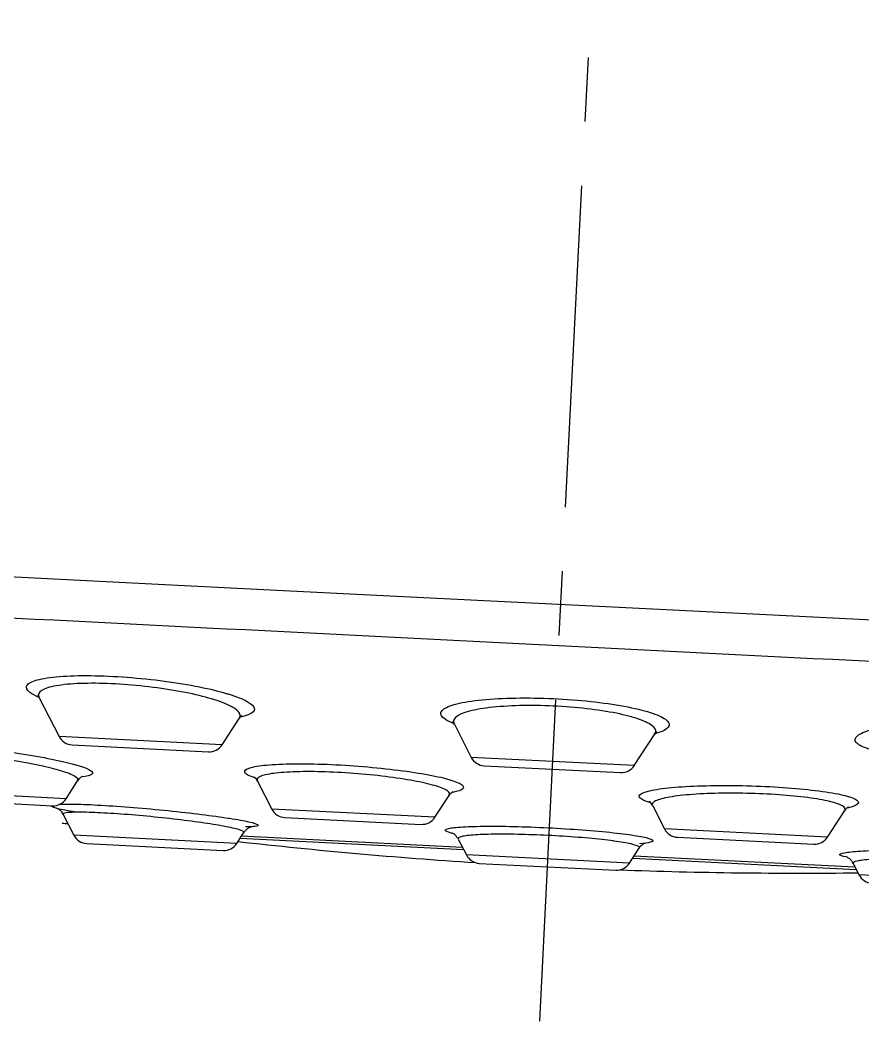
# Model space of a CAD drawing. Extents: x 23502 to 24096, y -2734 to -2314.
# Drawn here: x 23743.77 to 23760.16, y -2379.48 to -2360.03 of the extents above; entities that cross this region are included whole.
import ezdxf

# ---------------------------------------------------------------- set-up
doc = ezdxf.new("R2010")
doc.units = 0
doc.header["$LTSCALE"] = 5
doc.header["$MEASUREMENT"] = 0
doc.linetypes.add('CENTER', pattern=[2, 1.25, -0.25, 0.25, -0.25])
for name, color, linetype in [('1', 1, 'CENTER'), ('41', 7, 'CONTINUOUS'), ('DWG', 7, 'CONTINUOUS')]:
    doc.layers.add(name, color=color, linetype=linetype)

# ---------------------------------------------------------------- blocks, each defined once
blk = doc.blocks.new('A$C265F4C77')
at = {"layer": '1'}
blk.add_line((-104.443, -13.209), (-104.141, 25.741), dxfattribs=at)
at = {"layer": '41', "color": 0, "linetype": 'Continuous'}
for p, q in [((-114.429, -7.352), (-114.014, -8.084)), ((-110.841, -8.109), (-110.531, -7.582)), ((-106.347, -7.518), (-105.991, -8.147)), ((-102.818, -8.171), (-102.451, -7.548)), ((-110.841, -8.109), (-114.014, -8.084)), ((-102.818, -8.171), (-105.991, -8.147)), ((-113.755, -8.236), (-111.102, -8.257)), ((-105.732, -8.299), (-103.079, -8.319)), ((-113.827, -9.286), (-113.618, -8.931)), ((-110.122, -8.785), (-109.82, -9.317)), ((-106.647, -9.341), (-106.389, -8.903)), ((-102.428, -8.938), (-102.18, -9.376)), ((-99.007, -9.401), (-98.693, -8.868)), ((-113.827, -9.286), (-117, -9.261)), ((-106.647, -9.341), (-109.82, -9.317)), ((-116.741, -9.413), (-114.088, -9.434)), ((-109.562, -9.469), (-106.908, -9.489)), ((-99.007, -9.401), (-102.18, -9.376)), ((-101.921, -9.528), (-99.268, -9.549)), ((-113.868, -9.597), (-113.646, -9.987)), ((-110.473, -10.012), (-110.35, -9.802)), ((-110.413, -9.91), (-106.064, -9.943)), ((-110.386, -9.862), (-106.091, -9.896)), ((-106.177, -9.744), (-106.005, -10.046)), ((-102.832, -10.071), (-102.66, -9.778)), ((-98.49, -9.885), (-98.364, -10.106)), ((-110.473, -10.012), (-113.646, -9.987)), ((-102.832, -10.071), (-106.005, -10.046)), ((-102.772, -9.969), (-98.423, -10.003)), ((-102.745, -9.922), (-98.45, -9.955)), ((-95.191, -10.13), (-98.364, -10.106)), ((-113.388, -10.139), (-110.734, -10.16)), ((-105.747, -10.198), (-103.093, -10.219))]:
    blk.add_line(p, q, dxfattribs=at)
for centre, radius, start, end in [((-113.753, -7.936), 0.3, 209.5552, 269.5552), ((-111.099, -7.957), 0.3, 269.5552, 329.5552), ((-105.73, -7.999), 0.3, 209.5552, 269.5552), ((-103.076, -8.019), 0.3, 269.5552, 329.5552), ((-114.085, -9.134), 0.3, 269.5552, 329.5552), ((-109.559, -9.169), 0.3, 209.5552, 269.5552), ((-106.906, -9.189), 0.3, 269.5552, 329.5552), ((-101.919, -9.228), 0.3, 209.5552, 269.5552), ((-99.265, -9.249), 0.3, 269.5552, 329.5552), ((-103.031, 168.694), 178.787, 266.52, 266.55669), ((-113.385, -9.839), 0.3, 209.5552, 269.5552), ((-110.732, -9.86), 0.3, 269.5552, 329.5552), ((-103.665, 87.094), 97.305, 266.00054, 268.7284), ((-105.744, -9.898), 0.3, 209.5552, 269.5552), ((-103.091, -9.919), 0.3, 269.5552, 329.5552), ((-103.665, 87.094), 97.305, 270.38201, 273.10987), ((-98.103, -9.958), 0.3, 209.5552, 269.5552)]:
    blk.add_arc(centre, radius, start, end, dxfattribs=at)
for points, knots in [([(-145.041, -4.786), (-145.041, -4.786), (-145.041, -4.786), (-145.039, -4.786), (-144.369, -4.79), (-141.818, -4.808), (-139.917, -4.823), (-132.64, -4.879), (-125.702, -4.936), (-113.775, -5.03), (-109.683, -5.062), (-101.265, -5.124), (-97.12, -5.153), (-89.064, -5.203), (-85.248, -5.223), (-78.31, -5.251), (-75.221, -5.257), (-72.649, -5.255)], [0, 0, 0, 0, 0.00001, 0.00001, 0.125009, 0.125009, 0.250007, 0.250007, 0.500005, 0.500005, 0.625004, 0.625004, 0.750002, 0.750002, 0.875001, 0.875001, 1, 1, 1, 1]), ([(-114.436, -7.343), (-114.513, -7.314), (-114.574, -7.283), (-114.616, -7.254), (-114.681, -7.208), (-114.703, -7.162), (-114.681, -7.12), (-114.659, -7.077), (-114.592, -7.037), (-114.485, -7.003), (-114.379, -6.969), (-114.231, -6.94), (-114.053, -6.918), (-113.879, -6.897), (-113.671, -6.882), (-113.446, -6.875), (-113.226, -6.869), (-112.983, -6.869), (-112.739, -6.877), (-112.498, -6.885), (-112.248, -6.9), (-112.01, -6.922), (-111.771, -6.943), (-111.539, -6.972), (-111.33, -7.004), (-111.125, -7.036), (-110.939, -7.073), (-110.784, -7.113)], [0, 0, 0, 0, 0.078032, 0.078032, 0.078032, 0.197426, 0.197426, 0.197426, 0.316858, 0.316858, 0.316858, 0.434773, 0.434773, 0.434773, 0.550283, 0.550283, 0.550283, 0.663624, 0.663624, 0.663624, 0.775983, 0.775983, 0.775983, 0.888912, 0.888912, 0.888912, 1, 1, 1, 1]), ([(-106.352, -7.508), (-106.426, -7.483), (-106.486, -7.457), (-106.53, -7.43), (-106.601, -7.387), (-106.631, -7.341), (-106.617, -7.296), (-106.603, -7.251), (-106.545, -7.207), (-106.446, -7.165), (-106.348, -7.124), (-106.206, -7.086), (-106.033, -7.054), (-105.862, -7.022), (-105.656, -6.995), (-105.431, -6.976), (-105.211, -6.957), (-104.967, -6.945), (-104.72, -6.94), (-104.478, -6.935), (-104.226, -6.938), (-103.985, -6.948), (-103.745, -6.958), (-103.511, -6.975), (-103.3, -6.998), (-103.082, -7.022), (-102.884, -7.053), (-102.72, -7.087)], [0, 0, 0, 0, 0.072541, 0.072541, 0.072541, 0.190215, 0.190215, 0.190215, 0.309201, 0.309201, 0.309201, 0.428016, 0.428016, 0.428016, 0.545137, 0.545137, 0.545137, 0.659826, 0.659826, 0.659826, 0.772475, 0.772475, 0.772475, 0.884359, 0.884359, 0.884359, 1, 1, 1, 1]), ([(-110.976, -7.256), (-111.112, -7.217), (-111.278, -7.18), (-111.46, -7.148), (-111.645, -7.116), (-111.853, -7.088), (-112.066, -7.066), (-112.279, -7.045), (-112.503, -7.03), (-112.719, -7.022), (-112.938, -7.014), (-113.155, -7.014), (-113.352, -7.021), (-113.553, -7.028), (-113.739, -7.043), (-113.895, -7.064), (-114.053, -7.086), (-114.184, -7.116), (-114.276, -7.149), (-114.37, -7.184), (-114.427, -7.224), (-114.444, -7.267), (-114.453, -7.289), (-114.451, -7.312), (-114.438, -7.336)], [0, 0, 0, 0, 0.128338, 0.128338, 0.128338, 0.258941, 0.258941, 0.258941, 0.388926, 0.388926, 0.388926, 0.520054, 0.520054, 0.520054, 0.653683, 0.653683, 0.653683, 0.790033, 0.790033, 0.790033, 0.927948, 0.927948, 0.927948, 1, 1, 1, 1]), ([(-110.784, -7.113), (-110.779, -7.114), (-110.774, -7.115), (-110.768, -7.117), (-110.607, -7.158), (-110.477, -7.203), (-110.389, -7.248), (-110.299, -7.293), (-110.249, -7.34), (-110.244, -7.384), (-110.239, -7.428), (-110.278, -7.47), (-110.36, -7.507), (-110.405, -7.528), (-110.462, -7.547), (-110.532, -7.564)], [0, 0, 0, 0, 0.008468, 0.008468, 0.008468, 0.284361, 0.284361, 0.284361, 0.564701, 0.564701, 0.564701, 0.846335, 0.846335, 0.846335, 1, 1, 1, 1]), ([(-102.901, -7.231), (-102.905, -7.23), (-102.909, -7.229), (-102.912, -7.228), (-103.053, -7.195), (-103.224, -7.166), (-103.411, -7.143), (-103.413, -7.143), (-103.415, -7.142), (-103.416, -7.142), (-103.604, -7.119), (-103.814, -7.102), (-104.028, -7.093), (-104.244, -7.083), (-104.47, -7.08), (-104.688, -7.085), (-104.909, -7.09), (-105.127, -7.102), (-105.324, -7.122), (-105.524, -7.141), (-105.708, -7.168), (-105.859, -7.2), (-106.012, -7.233), (-106.136, -7.271), (-106.221, -7.312), (-106.307, -7.354), (-106.356, -7.399), (-106.365, -7.444), (-106.37, -7.464), (-106.366, -7.484), (-106.354, -7.505)], [0, 0, 0, 0, 0.003357, 0.003357, 0.003357, 0.132948, 0.132948, 0.132948, 0.134008, 0.134008, 0.134008, 0.263838, 0.263838, 0.263838, 0.394567, 0.394567, 0.394567, 0.527656, 0.527656, 0.527656, 0.663519, 0.663519, 0.663519, 0.801181, 0.801181, 0.801181, 0.938683, 0.938683, 0.938683, 1, 1, 1, 1]), ([(-102.72, -7.087), (-102.563, -7.121), (-102.434, -7.159), (-102.342, -7.199), (-102.247, -7.241), (-102.191, -7.286), (-102.178, -7.331), (-102.165, -7.376), (-102.196, -7.422), (-102.269, -7.464), (-102.316, -7.492), (-102.381, -7.518), (-102.462, -7.543)], [0, 0, 0, 0, 0.263452, 0.263452, 0.263452, 0.539468, 0.539468, 0.539468, 0.819578, 0.819578, 0.819578, 1, 1, 1, 1]), ([(-98.271, -7.658), (-98.283, -7.655), (-98.294, -7.652), (-98.305, -7.649), (-98.419, -7.616), (-98.496, -7.577), (-98.531, -7.537), (-98.566, -7.496), (-98.559, -7.452), (-98.511, -7.408), (-98.462, -7.363), (-98.369, -7.318), (-98.239, -7.275), (-98.108, -7.233), (-97.937, -7.192), (-97.739, -7.156), (-97.544, -7.121), (-97.316, -7.09), (-97.076, -7.066), (-96.841, -7.042), (-96.586, -7.025), (-96.335, -7.015), (-96.089, -7.005), (-95.838, -7.003), (-95.605, -7.007), (-95.374, -7.012), (-95.154, -7.024), (-94.962, -7.042), (-94.938, -7.045), (-94.914, -7.047), (-94.891, -7.05)], [0, 0, 0, 0, 0.011575, 0.011575, 0.011575, 0.131858, 0.131858, 0.131858, 0.254511, 0.254511, 0.254511, 0.379047, 0.379047, 0.379047, 0.504025, 0.504025, 0.504025, 0.627739, 0.627739, 0.627739, 0.749046, 0.749046, 0.749046, 0.867934, 0.867934, 0.867934, 0.98547, 0.98547, 0.98547, 1, 1, 1, 1]), ([(-114.464, -7.302), (-114.46, -7.298), (-114.44, -7.297), (-114.435, -7.343), (-114.435, -7.343)], [0, 0, 0, 0, 0.98607, 1, 1, 1, 1]), ([(-110.525, -7.571), (-110.517, -7.557), (-110.513, -7.542), (-110.513, -7.527), (-110.515, -7.483), (-110.556, -7.437), (-110.632, -7.391), (-110.711, -7.345), (-110.828, -7.299), (-110.976, -7.256)], [0, 0, 0, 0, 0.14421, 0.14421, 0.14421, 0.56802, 0.56802, 0.56802, 1, 1, 1, 1]), ([(-102.445, -7.537), (-102.432, -7.516), (-102.428, -7.495), (-102.432, -7.474), (-102.441, -7.43), (-102.488, -7.384), (-102.57, -7.343), (-102.649, -7.303), (-102.762, -7.264), (-102.901, -7.231)], [0, 0, 0, 0, 0.192869, 0.192869, 0.192869, 0.605325, 0.605325, 0.605325, 1, 1, 1, 1]), ([(-110.525, -7.586), (-110.514, -7.564), (-110.494, -7.525), (-110.485, -7.52), (-110.484, -7.521)], [0, 0, 0, 0, 0.456208, 1, 1, 1, 1]), ([(-106.384, -7.464), (-106.384, -7.464), (-106.381, -7.47), (-106.367, -7.496), (-106.351, -7.52)], [0, 0, 0, 0, 0.309321, 1, 1, 1, 1]), ([(-102.445, -7.552), (-102.433, -7.53), (-102.419, -7.5), (-102.414, -7.494), (-102.414, -7.494)], [0, 0, 0, 0, 0.572844, 1, 1, 1, 1]), ([(-117.414, -8.573), (-117.501, -8.546), (-117.559, -8.518), (-117.584, -8.494), (-117.612, -8.466), (-117.598, -8.44), (-117.544, -8.418), (-117.49, -8.396), (-117.395, -8.378), (-117.265, -8.366), (-117.137, -8.353), (-116.973, -8.345), (-116.785, -8.342), (-116.599, -8.339), (-116.385, -8.341), (-116.161, -8.349), (-115.938, -8.356), (-115.699, -8.369), (-115.463, -8.385), (-115.227, -8.402), (-114.988, -8.423), (-114.765, -8.447), (-114.541, -8.472), (-114.327, -8.499), (-114.141, -8.528), (-113.968, -8.556), (-113.814, -8.584), (-113.691, -8.613)], [0, 0, 0, 0, 0.102695, 0.102695, 0.102695, 0.217801, 0.217801, 0.217801, 0.332071, 0.332071, 0.332071, 0.445163, 0.445163, 0.445163, 0.557268, 0.557268, 0.557268, 0.669007, 0.669007, 0.669007, 0.781146, 0.781146, 0.781146, 0.894273, 0.894273, 0.894273, 1, 1, 1, 1]), ([(-113.914, -8.759), (-114.02, -8.73), (-114.154, -8.702), (-114.307, -8.675), (-114.47, -8.646), (-114.658, -8.618), (-114.856, -8.594), (-115.053, -8.57), (-115.265, -8.549), (-115.474, -8.533), (-115.683, -8.516), (-115.896, -8.504), (-116.094, -8.497), (-116.293, -8.489), (-116.483, -8.487), (-116.648, -8.49), (-116.815, -8.493), (-116.961, -8.501), (-117.073, -8.514), (-117.187, -8.527), (-117.271, -8.546), (-117.317, -8.567), (-117.357, -8.586), (-117.37, -8.607), (-117.357, -8.63)], [0, 0, 0, 0, 0.11985, 0.11985, 0.11985, 0.248368, 0.248368, 0.248368, 0.375939, 0.375939, 0.375939, 0.503143, 0.503143, 0.503143, 0.630791, 0.630791, 0.630791, 0.759542, 0.759542, 0.759542, 0.889554, 0.889554, 0.889554, 1, 1, 1, 1]), ([(-110.163, -8.731), (-110.265, -8.702), (-110.333, -8.672), (-110.362, -8.643), (-110.393, -8.613), (-110.383, -8.583), (-110.332, -8.555), (-110.281, -8.528), (-110.188, -8.502), (-110.061, -8.481), (-109.935, -8.459), (-109.771, -8.441), (-109.583, -8.428), (-109.397, -8.415), (-109.183, -8.407), (-108.957, -8.403), (-108.734, -8.4), (-108.494, -8.402), (-108.257, -8.409), (-108.021, -8.416), (-107.782, -8.428), (-107.559, -8.444), (-107.335, -8.46), (-107.122, -8.48), (-106.937, -8.504), (-106.754, -8.527), (-106.594, -8.553), (-106.468, -8.58)], [0, 0, 0, 0, 0.108852, 0.108852, 0.108852, 0.222454, 0.222454, 0.222454, 0.335984, 0.335984, 0.335984, 0.448726, 0.448726, 0.448726, 0.560313, 0.560313, 0.560313, 0.670898, 0.670898, 0.670898, 0.781075, 0.781075, 0.781075, 0.8916, 0.8916, 0.8916, 1, 1, 1, 1]), ([(-106.68, -8.726), (-106.79, -8.699), (-106.931, -8.673), (-107.091, -8.65), (-107.254, -8.627), (-107.443, -8.606), (-107.641, -8.59), (-107.838, -8.575), (-108.051, -8.563), (-108.26, -8.556), (-108.471, -8.55), (-108.684, -8.548), (-108.882, -8.551), (-109.082, -8.555), (-109.273, -8.563), (-109.437, -8.576), (-109.603, -8.59), (-109.748, -8.608), (-109.858, -8.629), (-109.97, -8.651), (-110.05, -8.677), (-110.093, -8.705), (-110.129, -8.728), (-110.14, -8.753), (-110.126, -8.778)], [0, 0, 0, 0, 0.124116, 0.124116, 0.124116, 0.250829, 0.250829, 0.250829, 0.377227, 0.377227, 0.377227, 0.504117, 0.504117, 0.504117, 0.632132, 0.632132, 0.632132, 0.761388, 0.761388, 0.761388, 0.891369, 0.891369, 0.891369, 1, 1, 1, 1]), ([(-102.486, -8.873), (-102.579, -8.851), (-102.644, -8.826), (-102.675, -8.801), (-102.711, -8.772), (-102.707, -8.742), (-102.662, -8.712), (-102.617, -8.683), (-102.531, -8.653), (-102.409, -8.625), (-102.288, -8.598), (-102.128, -8.572), (-101.943, -8.55), (-101.76, -8.529), (-101.546, -8.51), (-101.32, -8.497), (-101.097, -8.483), (-100.856, -8.474), (-100.616, -8.47), (-100.379, -8.466), (-100.138, -8.467), (-99.912, -8.472), (-99.688, -8.478), (-99.472, -8.489), (-99.284, -8.504), (-99.09, -8.519), (-98.92, -8.539), (-98.787, -8.562)], [0, 0, 0, 0, 0.099959, 0.099959, 0.099959, 0.212938, 0.212938, 0.212938, 0.32663, 0.32663, 0.32663, 0.440334, 0.440334, 0.440334, 0.553311, 0.553311, 0.553311, 0.665146, 0.665146, 0.665146, 0.775939, 0.775939, 0.775939, 0.886252, 0.886252, 0.886252, 1, 1, 1, 1]), ([(-113.691, -8.613), (-113.682, -8.615), (-113.672, -8.618), (-113.663, -8.62), (-113.534, -8.651), (-113.44, -8.682), (-113.387, -8.711), (-113.334, -8.741), (-113.321, -8.768), (-113.35, -8.792), (-113.377, -8.815), (-113.442, -8.835), (-113.54, -8.85)], [0, 0, 0, 0, 0.024006, 0.024006, 0.024006, 0.355561, 0.355561, 0.355561, 0.687464, 0.687464, 0.687464, 1, 1, 1, 1]), ([(-110.191, -8.706), (-110.191, -8.706), (-110.188, -8.707), (-110.163, -8.718), (-110.137, -8.766), (-110.127, -8.786)], [0, 0, 0, 0, 0.15592, 0.712102, 1, 1, 1, 1]), ([(-106.387, -8.899), (-106.372, -8.873), (-106.385, -8.845), (-106.428, -8.818), (-106.476, -8.787), (-106.562, -8.755), (-106.68, -8.726)], [0, 0, 0, 0, 0.468549, 0.468549, 0.468549, 1, 1, 1, 1]), ([(-106.468, -8.58), (-106.464, -8.581), (-106.461, -8.582), (-106.457, -8.583), (-106.328, -8.611), (-106.231, -8.642), (-106.176, -8.672), (-106.12, -8.703), (-106.104, -8.733), (-106.13, -8.762), (-106.155, -8.791), (-106.223, -8.818), (-106.328, -8.842), (-106.331, -8.843), (-106.335, -8.844), (-106.339, -8.844)], [0, 0, 0, 0, 0.00862, 0.00862, 0.00862, 0.333448, 0.333448, 0.333448, 0.66072, 0.66072, 0.66072, 0.988485, 0.988485, 0.988485, 1, 1, 1, 1]), ([(-98.988, -8.708), (-98.991, -8.707), (-98.994, -8.707), (-98.997, -8.706), (-99.112, -8.684), (-99.258, -8.665), (-99.423, -8.65), (-99.424, -8.65), (-99.425, -8.65), (-99.426, -8.65), (-99.593, -8.635), (-99.784, -8.625), (-99.983, -8.619), (-100.183, -8.614), (-100.398, -8.613), (-100.608, -8.617), (-100.821, -8.621), (-101.035, -8.631), (-101.233, -8.645), (-101.433, -8.658), (-101.621, -8.677), (-101.783, -8.699), (-101.946, -8.721), (-102.086, -8.747), (-102.192, -8.775), (-102.297, -8.802), (-102.372, -8.832), (-102.409, -8.862), (-102.437, -8.884), (-102.445, -8.907), (-102.433, -8.929)], [0, 0, 0, 0, 0.003524, 0.003524, 0.003524, 0.129653, 0.129653, 0.129653, 0.130436, 0.130436, 0.130436, 0.257132, 0.257132, 0.257132, 0.384401, 0.384401, 0.384401, 0.512836, 0.512836, 0.512836, 0.64249, 0.64249, 0.64249, 0.77279, 0.77279, 0.77279, 0.902765, 0.902765, 0.902765, 1, 1, 1, 1]), ([(-98.694, -8.868), (-98.675, -8.839), (-98.692, -8.809), (-98.743, -8.782), (-98.793, -8.755), (-98.877, -8.73), (-98.988, -8.708)], [0, 0, 0, 0, 0.506913, 0.506913, 0.506913, 1, 1, 1, 1]), ([(-98.787, -8.562), (-98.66, -8.584), (-98.564, -8.609), (-98.506, -8.636), (-98.445, -8.664), (-98.424, -8.694), (-98.443, -8.723), (-98.463, -8.753), (-98.524, -8.783), (-98.623, -8.812), (-98.631, -8.814), (-98.638, -8.816), (-98.646, -8.818)], [0, 0, 0, 0, 0.315652, 0.315652, 0.315652, 0.643845, 0.643845, 0.643845, 0.974657, 0.974657, 0.974657, 1, 1, 1, 1]), ([(-113.615, -8.926), (-113.603, -8.905), (-113.615, -8.881), (-113.652, -8.857), (-113.7, -8.826), (-113.79, -8.792), (-113.914, -8.759)], [0, 0, 0, 0, 0.435126, 0.435126, 0.435126, 1, 1, 1, 1]), ([(-113.612, -8.931), (-113.607, -8.919), (-113.589, -8.878), (-113.54, -8.845), (-113.52, -8.834), (-113.518, -8.832), (-113.518, -8.832)], [0, 0, 0, 0, 0.127282, 0.487607, 0.83934, 1, 1, 1, 1]), ([(-106.386, -8.904), (-106.37, -8.879), (-106.34, -8.835), (-106.315, -8.823), (-106.312, -8.822), (-106.312, -8.822)], [0, 0, 0, 0, 0.373866, 0.804189, 1, 1, 1, 1]), ([(-102.507, -8.851), (-102.507, -8.851), (-102.504, -8.852), (-102.479, -8.862), (-102.448, -8.913), (-102.432, -8.939)], [0, 0, 0, 0, 0.113788, 0.638618, 1, 1, 1, 1]), ([(-98.689, -8.87), (-98.679, -8.851), (-98.655, -8.81), (-98.631, -8.798), (-98.627, -8.796), (-98.627, -8.796)], [0, 0, 0, 0, 0.294093, 0.750873, 1, 1, 1, 1]), ([(-113.606, -9.541), (-113.635, -9.538), (-113.662, -9.535), (-113.689, -9.531), (-113.828, -9.514), (-113.938, -9.496), (-114.01, -9.479), (-114.082, -9.463), (-114.118, -9.447), (-114.114, -9.434), (-114.114, -9.434), (-114.114, -9.434), (-114.114, -9.433)], [0, 0, 0, 0, 0.084896, 0.084896, 0.084896, 0.537537, 0.537537, 0.537537, 0.990411, 0.990411, 0.990411, 1, 1, 1, 1]), ([(-113.995, -9.477), (-113.995, -9.477), (-113.986, -9.479), (-113.942, -9.507), (-113.895, -9.548), (-113.877, -9.586), (-113.871, -9.599)], [0, 0, 0, 0, 0.384452, 0.635181, 0.883098, 1, 1, 1, 1]), ([(-113.962, -9.398), (-113.885, -9.391), (-113.778, -9.386), (-113.65, -9.383), (-113.506, -9.38), (-113.33, -9.38), (-113.136, -9.383), (-112.943, -9.386), (-112.727, -9.392), (-112.507, -9.4), (-112.286, -9.409), (-112.055, -9.42), (-111.831, -9.433), (-111.608, -9.446), (-111.386, -9.462), (-111.185, -9.478), (-110.99, -9.494), (-110.81, -9.511), (-110.657, -9.528)], [0, 0, 0, 0, 0.152648, 0.152648, 0.152648, 0.323364, 0.323364, 0.323364, 0.493769, 0.493769, 0.493769, 0.664259, 0.664259, 0.664259, 0.835193, 0.835193, 0.835193, 1, 1, 1, 1]), ([(-110.846, -9.675), (-110.978, -9.658), (-111.136, -9.642), (-111.305, -9.626), (-111.481, -9.61), (-111.675, -9.595), (-111.871, -9.582), (-112.067, -9.569), (-112.27, -9.558), (-112.464, -9.55), (-112.658, -9.541), (-112.847, -9.536), (-113.017, -9.533), (-113.187, -9.53), (-113.342, -9.53), (-113.468, -9.533), (-113.595, -9.537), (-113.696, -9.543), (-113.765, -9.552), (-113.833, -9.56), (-113.87, -9.572), (-113.872, -9.585), (-113.873, -9.587), (-113.872, -9.589), (-113.871, -9.591)], [0, 0, 0, 0, 0.135321, 0.135321, 0.135321, 0.27588, 0.27588, 0.27588, 0.416216, 0.416216, 0.416216, 0.556557, 0.556557, 0.556557, 0.69717, 0.69717, 0.69717, 0.83821, 0.83821, 0.83821, 0.979623, 0.979623, 0.979623, 1, 1, 1, 1]), ([(-110.657, -9.528), (-110.651, -9.528), (-110.645, -9.529), (-110.639, -9.53), (-110.481, -9.547), (-110.35, -9.566), (-110.256, -9.583), (-110.161, -9.6), (-110.102, -9.616), (-110.081, -9.63), (-110.061, -9.645), (-110.079, -9.658), (-110.135, -9.668), (-110.176, -9.675), (-110.237, -9.682), (-110.316, -9.686)], [0, 0, 0, 0, 0.010116, 0.010116, 0.010116, 0.2757, 0.2757, 0.2757, 0.54157, 0.54157, 0.54157, 0.807097, 0.807097, 0.807097, 1, 1, 1, 1]), ([(-106.291, -9.639), (-106.301, -9.637), (-106.31, -9.635), (-106.319, -9.634), (-106.395, -9.617), (-106.435, -9.6), (-106.436, -9.584), (-106.437, -9.567), (-106.399, -9.55), (-106.325, -9.535), (-106.25, -9.52), (-106.138, -9.506), (-105.996, -9.494), (-105.855, -9.482), (-105.681, -9.472), (-105.489, -9.465), (-105.297, -9.457), (-105.082, -9.452), (-104.861, -9.45), (-104.641, -9.448), (-104.409, -9.449), (-104.185, -9.453), (-103.961, -9.457), (-103.739, -9.463), (-103.536, -9.472), (-103.329, -9.481), (-103.137, -9.492), (-102.976, -9.506)], [0, 0, 0, 0, 0.013981, 0.013981, 0.013981, 0.137227, 0.137227, 0.137227, 0.260759, 0.260759, 0.260759, 0.38431, 0.38431, 0.38431, 0.507601, 0.507601, 0.507601, 0.630465, 0.630465, 0.630465, 0.752927, 0.752927, 0.752927, 0.875187, 0.875187, 0.875187, 1, 1, 1, 1]), ([(-102.976, -9.506), (-102.82, -9.518), (-102.69, -9.533), (-102.594, -9.548), (-102.496, -9.564), (-102.432, -9.581), (-102.407, -9.598), (-102.382, -9.614), (-102.396, -9.631), (-102.447, -9.647), (-102.49, -9.66), (-102.56, -9.673), (-102.653, -9.685)], [0, 0, 0, 0, 0.255617, 0.255617, 0.255617, 0.517408, 0.517408, 0.517408, 0.779945, 0.779945, 0.779945, 1, 1, 1, 1]), ([(-98.62, -9.768), (-98.621, -9.768), (-98.623, -9.768), (-98.624, -9.768), (-98.705, -9.758), (-98.751, -9.746), (-98.758, -9.733), (-98.765, -9.72), (-98.733, -9.705), (-98.665, -9.69), (-98.597, -9.675), (-98.49, -9.659), (-98.355, -9.643), (-98.218, -9.628), (-98.049, -9.612), (-97.86, -9.598), (-97.671, -9.584), (-97.457, -9.571), (-97.237, -9.56), (-97.017, -9.549), (-96.785, -9.539), (-96.558, -9.532), (-96.333, -9.526), (-96.108, -9.521), (-95.901, -9.519), (-95.68, -9.517), (-95.474, -9.519), (-95.303, -9.523)], [0, 0, 0, 0, 0.002274, 0.002274, 0.002274, 0.125224, 0.125224, 0.125224, 0.248562, 0.248562, 0.248562, 0.372328, 0.372328, 0.372328, 0.496372, 0.496372, 0.496372, 0.620418, 0.620418, 0.620418, 0.744188, 0.744188, 0.744188, 0.867526, 0.867526, 0.867526, 1, 1, 1, 1]), ([(-110.345, -9.792), (-110.342, -9.788), (-110.344, -9.783), (-110.35, -9.778), (-110.366, -9.763), (-110.417, -9.747), (-110.498, -9.73), (-110.583, -9.712), (-110.702, -9.694), (-110.846, -9.675)], [0, 0, 0, 0, 0.147785, 0.147785, 0.147785, 0.565436, 0.565436, 0.565436, 1, 1, 1, 1]), ([(-110.348, -9.804), (-110.337, -9.782), (-110.311, -9.741), (-110.26, -9.7), (-110.22, -9.679), (-110.2, -9.672), (-110.196, -9.671), (-110.196, -9.671)], [0, 0, 0, 0, 0.185705, 0.393924, 0.584333, 0.795669, 1, 1, 1, 1]), ([(-106.297, -9.63), (-106.297, -9.63), (-106.287, -9.633), (-106.232, -9.668), (-106.203, -9.707), (-106.19, -9.728)], [0, 0, 0, 0, 0.478567, 0.769952, 1, 1, 1, 1]), ([(-103.154, -9.653), (-103.157, -9.653), (-103.159, -9.653), (-103.162, -9.652), (-103.301, -9.64), (-103.465, -9.629), (-103.642, -9.62), (-103.643, -9.62), (-103.644, -9.62), (-103.644, -9.62), (-103.822, -9.611), (-104.017, -9.605), (-104.214, -9.602), (-104.411, -9.598), (-104.615, -9.598), (-104.808, -9.6), (-105.002, -9.602), (-105.191, -9.607), (-105.359, -9.615), (-105.527, -9.622), (-105.679, -9.632), (-105.802, -9.644), (-105.926, -9.657), (-106.023, -9.671), (-106.087, -9.686), (-106.151, -9.701), (-106.183, -9.718), (-106.181, -9.735), (-106.181, -9.737), (-106.18, -9.739), (-106.178, -9.742)], [0, 0, 0, 0, 0.002727, 0.002727, 0.002727, 0.141412, 0.141412, 0.141412, 0.141895, 0.141895, 0.141895, 0.28106, 0.28106, 0.28106, 0.420476, 0.420476, 0.420476, 0.56031, 0.56031, 0.56031, 0.700527, 0.700527, 0.700527, 0.840868, 0.840868, 0.840868, 0.980946, 0.980946, 0.980946, 1, 1, 1, 1]), ([(-102.654, -9.767), (-102.65, -9.76), (-102.652, -9.752), (-102.661, -9.745), (-102.682, -9.728), (-102.737, -9.711), (-102.822, -9.696), (-102.905, -9.68), (-103.018, -9.666), (-103.154, -9.653)], [0, 0, 0, 0, 0.183881, 0.183881, 0.183881, 0.596497, 0.596497, 0.596497, 1, 1, 1, 1]), ([(-102.656, -9.776), (-102.655, -9.771), (-102.643, -9.739), (-102.601, -9.701), (-102.559, -9.67), (-102.537, -9.661), (-102.534, -9.66), (-102.534, -9.66)], [0, 0, 0, 0, 0.041529, 0.298477, 0.532915, 0.785347, 1, 1, 1, 1]), ([(-95.472, -9.67), (-95.482, -9.67), (-95.493, -9.67), (-95.504, -9.67), (-95.646, -9.666), (-95.814, -9.666), (-95.993, -9.667), (-95.995, -9.668), (-95.996, -9.668), (-95.997, -9.668), (-96.179, -9.669), (-96.377, -9.674), (-96.575, -9.681), (-96.773, -9.688), (-96.977, -9.698), (-97.17, -9.709), (-97.363, -9.721), (-97.549, -9.734), (-97.714, -9.748), (-97.879, -9.763), (-98.026, -9.778), (-98.144, -9.794), (-98.262, -9.81), (-98.354, -9.826), (-98.412, -9.841), (-98.47, -9.857), (-98.497, -9.872), (-98.49, -9.885), (-98.49, -9.885), (-98.49, -9.885), (-98.49, -9.885)], [0, 0, 0, 0, 0.010592, 0.010592, 0.010592, 0.150423, 0.150423, 0.150423, 0.151474, 0.151474, 0.151474, 0.292805, 0.292805, 0.292805, 0.434531, 0.434531, 0.434531, 0.576403, 0.576403, 0.576403, 0.718033, 0.718033, 0.718033, 0.859051, 0.859051, 0.859051, 0.999262, 0.999262, 0.999262, 1, 1, 1, 1]), ([(-98.637, -9.761), (-98.637, -9.76), (-98.628, -9.762), (-98.581, -9.785), (-98.527, -9.827), (-98.503, -9.868), (-98.493, -9.888)], [0, 0, 0, 0, 0.365362, 0.599598, 0.832779, 1, 1, 1, 1])]:
    blk.add_open_spline(points, degree=3, knots=knots, dxfattribs=at)
at = {"layer": '41', "color": 7, "linetype": 'Continuous'}
blk.add_open_spline([(-73.425, -6.149), (-78.548, -6.109), (-85.593, -6.055), (-97.385, -5.963), (-101.432, -5.932), (-109.641, -5.868), (-113.631, -5.837), (-125.262, -5.747), (-132.017, -5.694), (-139.1, -5.639), (-140.947, -5.625), (-143.423, -5.606), (-144.069, -5.601), (-144.066, -5.601)], degree=3, knots=[0, 0, 0, 0, 0.250007, 0.250007, 0.375011, 0.375011, 0.500014, 0.500014, 0.750022, 0.750022, 0.875025, 0.875025, 1, 1, 1, 1], dxfattribs=at)

msp = doc.modelspace()

# ---------------------------------------------------------------- block references
at = {"layer": 'DWG', "color": 3, "ltscale": 0.6, "rotation": 357.5552}
msp.add_blockref('A$C265F4C77', (23858.786, -2370.742), dxfattribs=at)

doc.saveas('drawing.dxf')
